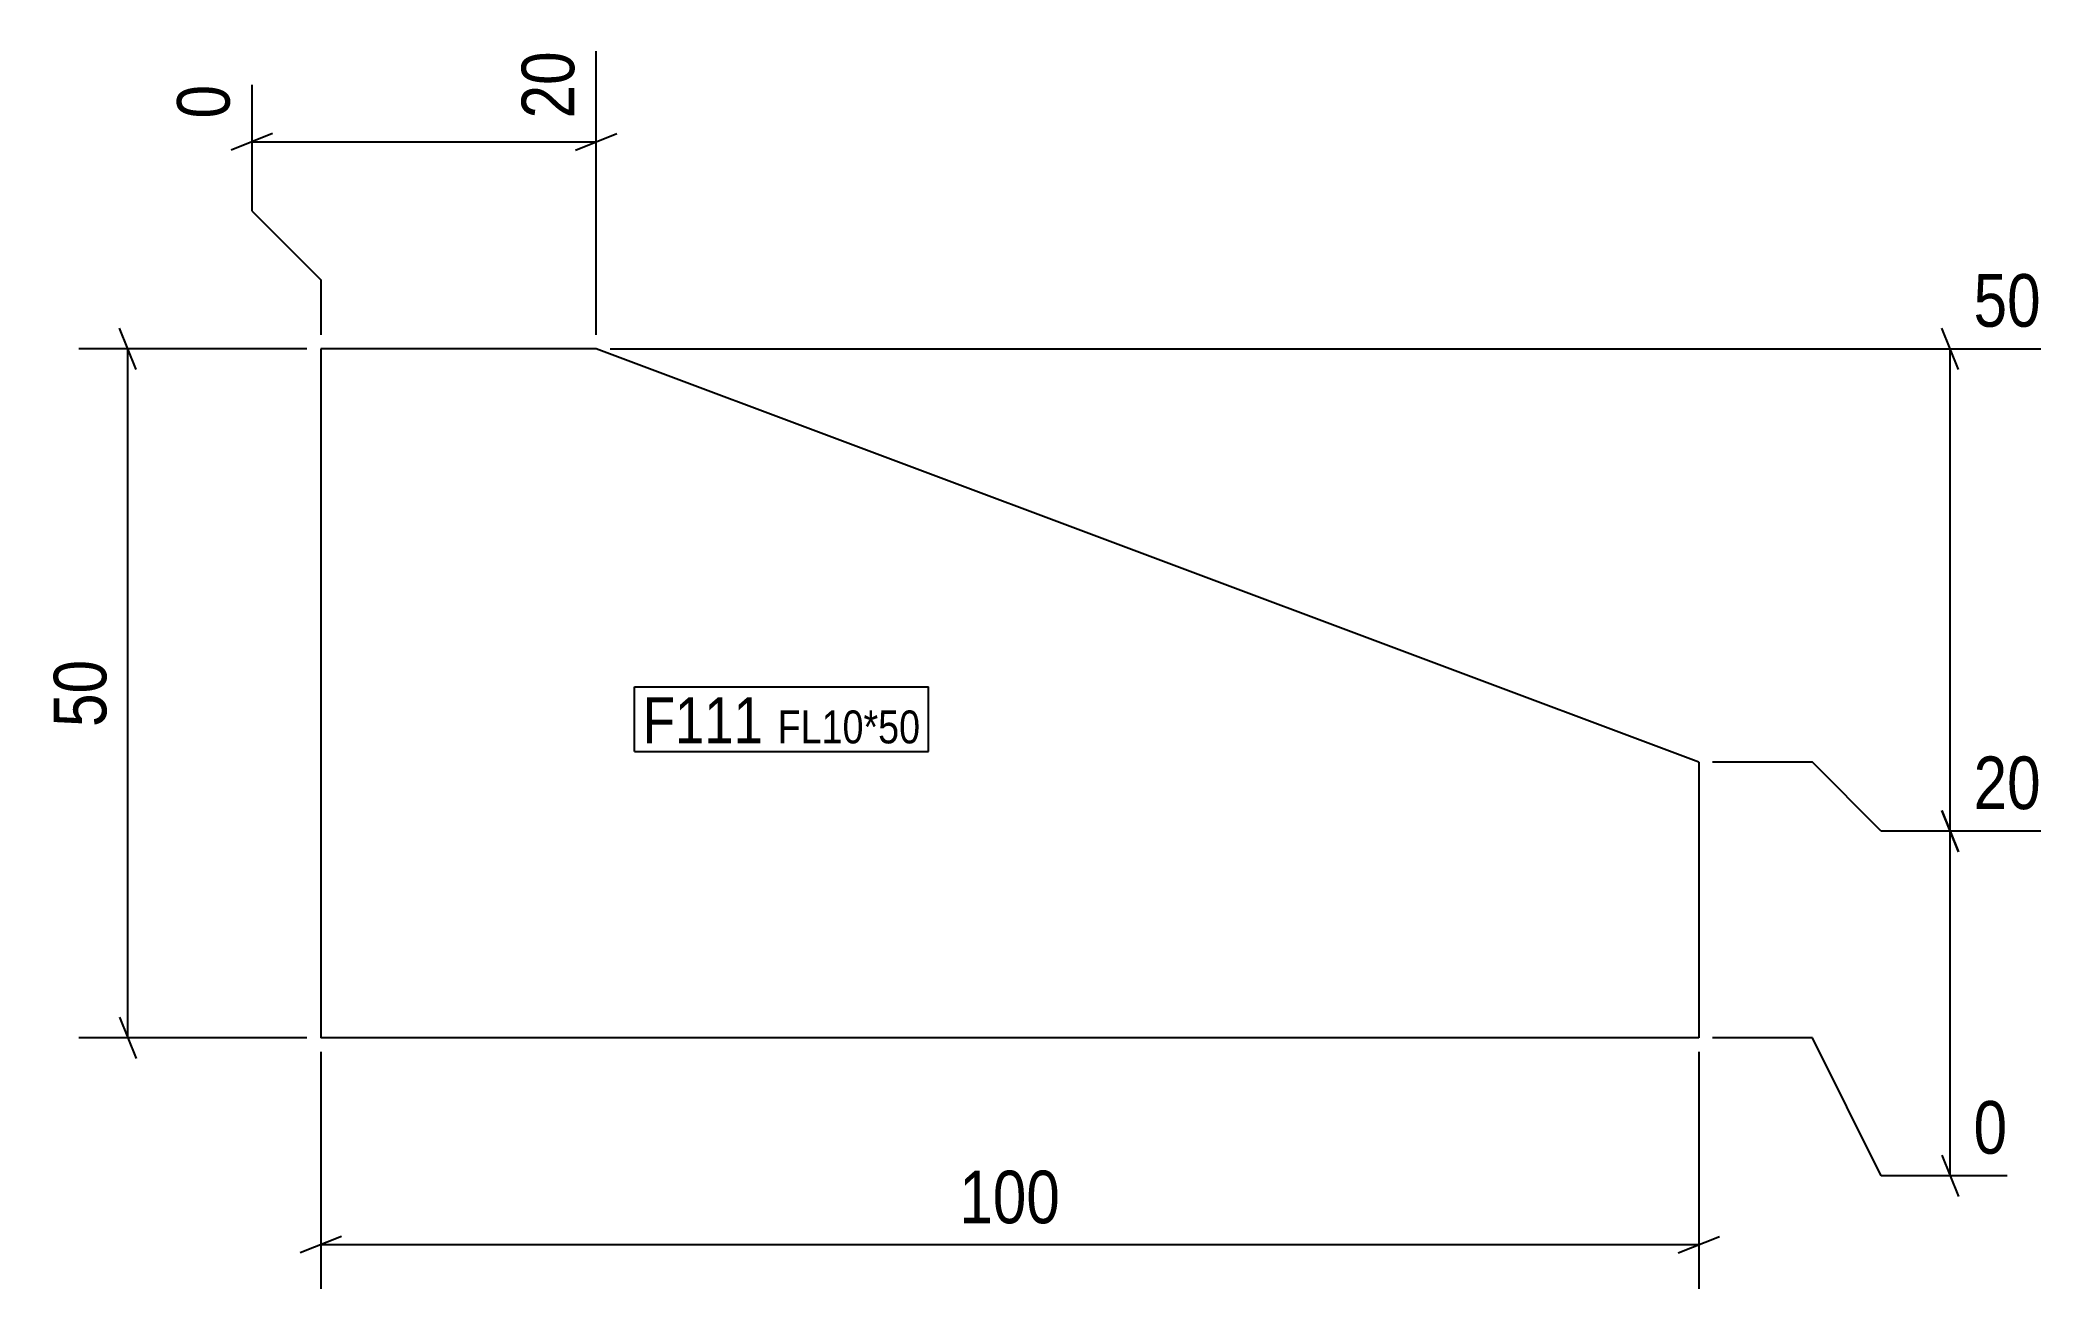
# Model space of a CAD drawing. Header units: millimetres. Extents: x 2 to 148, y 3 to 94.
import ezdxf

# ---------------------------------------------------------------- set-up
doc = ezdxf.new("R2010")
doc.units = ezdxf.units.MM
for name, color, linetype in [('MÅLSÆTNING', 7, 'Continuous'), ('STÅL', 7, 'Continuous'), ('TEKST', 7, 'Continuous')]:
    doc.layers.add(name, color=color, linetype=linetype)
doc.styles.add('Arial Narrow', font='ARIALN.TTF', dxfattribs={"height": 0.2})

msp = doc.modelspace()

# ---------------------------------------------------------------- linework, layer by layer
at = {"layer": 'MÅLSÆTNING', "color": 7, "linetype": 'Continuous'}
for p, q in [((42.55, 72.2), (42.55, 92.79)), ((17.55, 90.35), (17.55, 81.21)), ((19.05, 86.81), (16.05, 85.61)), ((17.55, 86.21), (42.55, 86.21)), ((41.05, 85.61), (44.05, 86.81)), ((17.55, 81.21), (22.55, 76.21)), ((22.55, 76.21), (22.55, 72.2)), ((9.15, 69.7), (7.95, 72.7)), ((141.39, 69.7), (140.19, 72.7)), ((21.55, 71.2), (5, 71.2)), ((8.55, 21.2), (8.55, 71.2)), ((43.55, 71.2), (147.36, 71.2)), ((140.79, 36.2), (140.79, 71.2)), ((130.79, 41.2), (123.55, 41.2)), ((130.79, 41.2), (123.55, 41.2)), ((135.79, 36.2), (130.79, 41.2)), ((135.79, 36.2), (130.79, 41.2)), ((140.19, 37.7), (141.39, 34.7)), ((141.39, 34.7), (140.19, 37.7)), ((147.36, 36.2), (135.79, 36.2)), ((147.36, 36.2), (135.79, 36.2)), ((140.79, 11.2), (140.79, 36.2)), ((7.95, 22.7), (9.15, 19.7)), ((21.55, 21.2), (5, 21.2)), ((130.79, 21.2), (123.55, 21.2)), ((135.79, 11.2), (130.79, 21.2)), ((22.55, 20.2), (22.55, 3)), ((122.55, 20.2), (122.55, 3)), ((140.19, 12.7), (141.39, 9.7)), ((144.93, 11.2), (135.79, 11.2)), ((24.05, 6.8), (21.05, 5.6)), ((22.55, 6.2), (122.55, 6.2)), ((121.05, 5.6), (124.05, 6.8))]:
    msp.add_line(p, q, dxfattribs=at)
at = {"layer": 'STÅL', "color": 2, "linetype": 'Continuous'}
for p, q in [((42.55, 71.2), (22.55, 71.2)), ((22.55, 71.2), (22.55, 21.2)), ((122.55, 41.2), (42.55, 71.2)), ((122.55, 41.2), (122.55, 21.2)), ((122.55, 21.2), (22.55, 21.2))]:
    msp.add_line(p, q, dxfattribs=at)

# ---------------------------------------------------------------- wipeouts: each hides what was drawn before it
at = {"color": 0}
for points in [[(7.8, 49.44), (2.2, 49.44), (2.2, 42.96), (7.8, 42.96)], [(77.01, 6.95), (77.01, 12.55), (68.09, 12.55), (68.09, 6.95)]]:
    msp.add_wipeout(points, dxfattribs=at).dxf.layer = 'MÅLSÆTNING'

# ---------------------------------------------------------------- next in the draw order: texts
at = {"layer": 'MÅLSÆTNING', "color": 3, "style": 'Arial Narrow'}
msp.add_text('50', height=3.818, rotation=90.0002, dxfattribs=at).set_placement((7, 43.76))
msp.add_text('100', height=3.818, dxfattribs=at).set_placement((68.89, 7.75))

# ---------------------------------------------------------------- next in the draw order: wipeouts: each hides what was drawn before it
at = {"color": 0, "linetype": 'Continuous'}
for points in [[(41.75, 93.59), (36.15, 93.59), (36.15, 87.11), (41.75, 87.11)], [(16.75, 91.15), (11.15, 91.15), (11.15, 87.11), (16.75, 87.11)], [(148.16, 72), (148.16, 77.6), (141.69, 77.6), (141.69, 72)], [(148.16, 37), (148.16, 42.6), (141.69, 42.6), (141.69, 37)], [(145.73, 12), (145.73, 17.6), (141.69, 17.6), (141.69, 12)]]:
    msp.add_wipeout(points, dxfattribs=at).dxf.layer = 'MÅLSÆTNING'
at = {"color": 0}
for points in [[(54.66, 42.57), (54.66, 46.07), (45.92, 46.07), (45.92, 42.57)], [(66.06, 42.57), (66.06, 45.07), (55.71, 45.07), (55.71, 42.57)]]:
    msp.add_wipeout(points, dxfattribs=at).dxf.layer = 'TEKST'

# ---------------------------------------------------------------- next in the draw order: texts
at = {"layer": 'MÅLSÆTNING', "color": 3, "linetype": 'Continuous', "style": 'Arial Narrow'}
for s, height, p in [('20', 3.818, (40.95, 87.91)), ('0', 3.82, (15.95, 87.91))]:
    msp.add_text(s, height=height, rotation=90.0002, dxfattribs=at).set_placement(p)
for s, height, p in [('50', 3.818, (142.49, 72.8)), ('20', 3.818, (142.49, 37.8)), ('0', 3.82, (142.49, 12.8))]:
    msp.add_text(s, height=height, dxfattribs=at).set_placement(p)

# ---------------------------------------------------------------- next in the draw order: wipeouts: each hides what was drawn before it
at = {"color": 0}
for points in [[(54.66, 42.57), (54.66, 46.07), (45.92, 46.07), (45.92, 42.57)], [(66.06, 42.57), (66.06, 45.07), (55.71, 45.07), (55.71, 42.57)]]:
    msp.add_wipeout(points, dxfattribs=at).dxf.layer = 'TEKST'

# ---------------------------------------------------------------- next in the draw order: linework, layer by layer
at = {"layer": 'TEKST', "color": 7, "linetype": 'Continuous'}
for p, q in [((45.32, 46.67), (66.66, 46.67)), ((45.32, 41.97), (45.32, 46.67)), ((66.66, 41.97), (66.66, 46.67)), ((45.32, 41.97), (66.66, 41.97))]:
    msp.add_line(p, q, dxfattribs=at)

# ---------------------------------------------------------------- next in the draw order: texts
at = {"layer": 'TEKST', "color": 3, "style": 'Arial Narrow'}
for s, height, p in [('F111', 3.34, (45.92, 42.57)), ('FL10*50', 2.386, (55.71, 42.57))]:
    msp.add_text(s, height=height, dxfattribs=at).set_placement(p)

doc.saveas('drawing.dxf')
